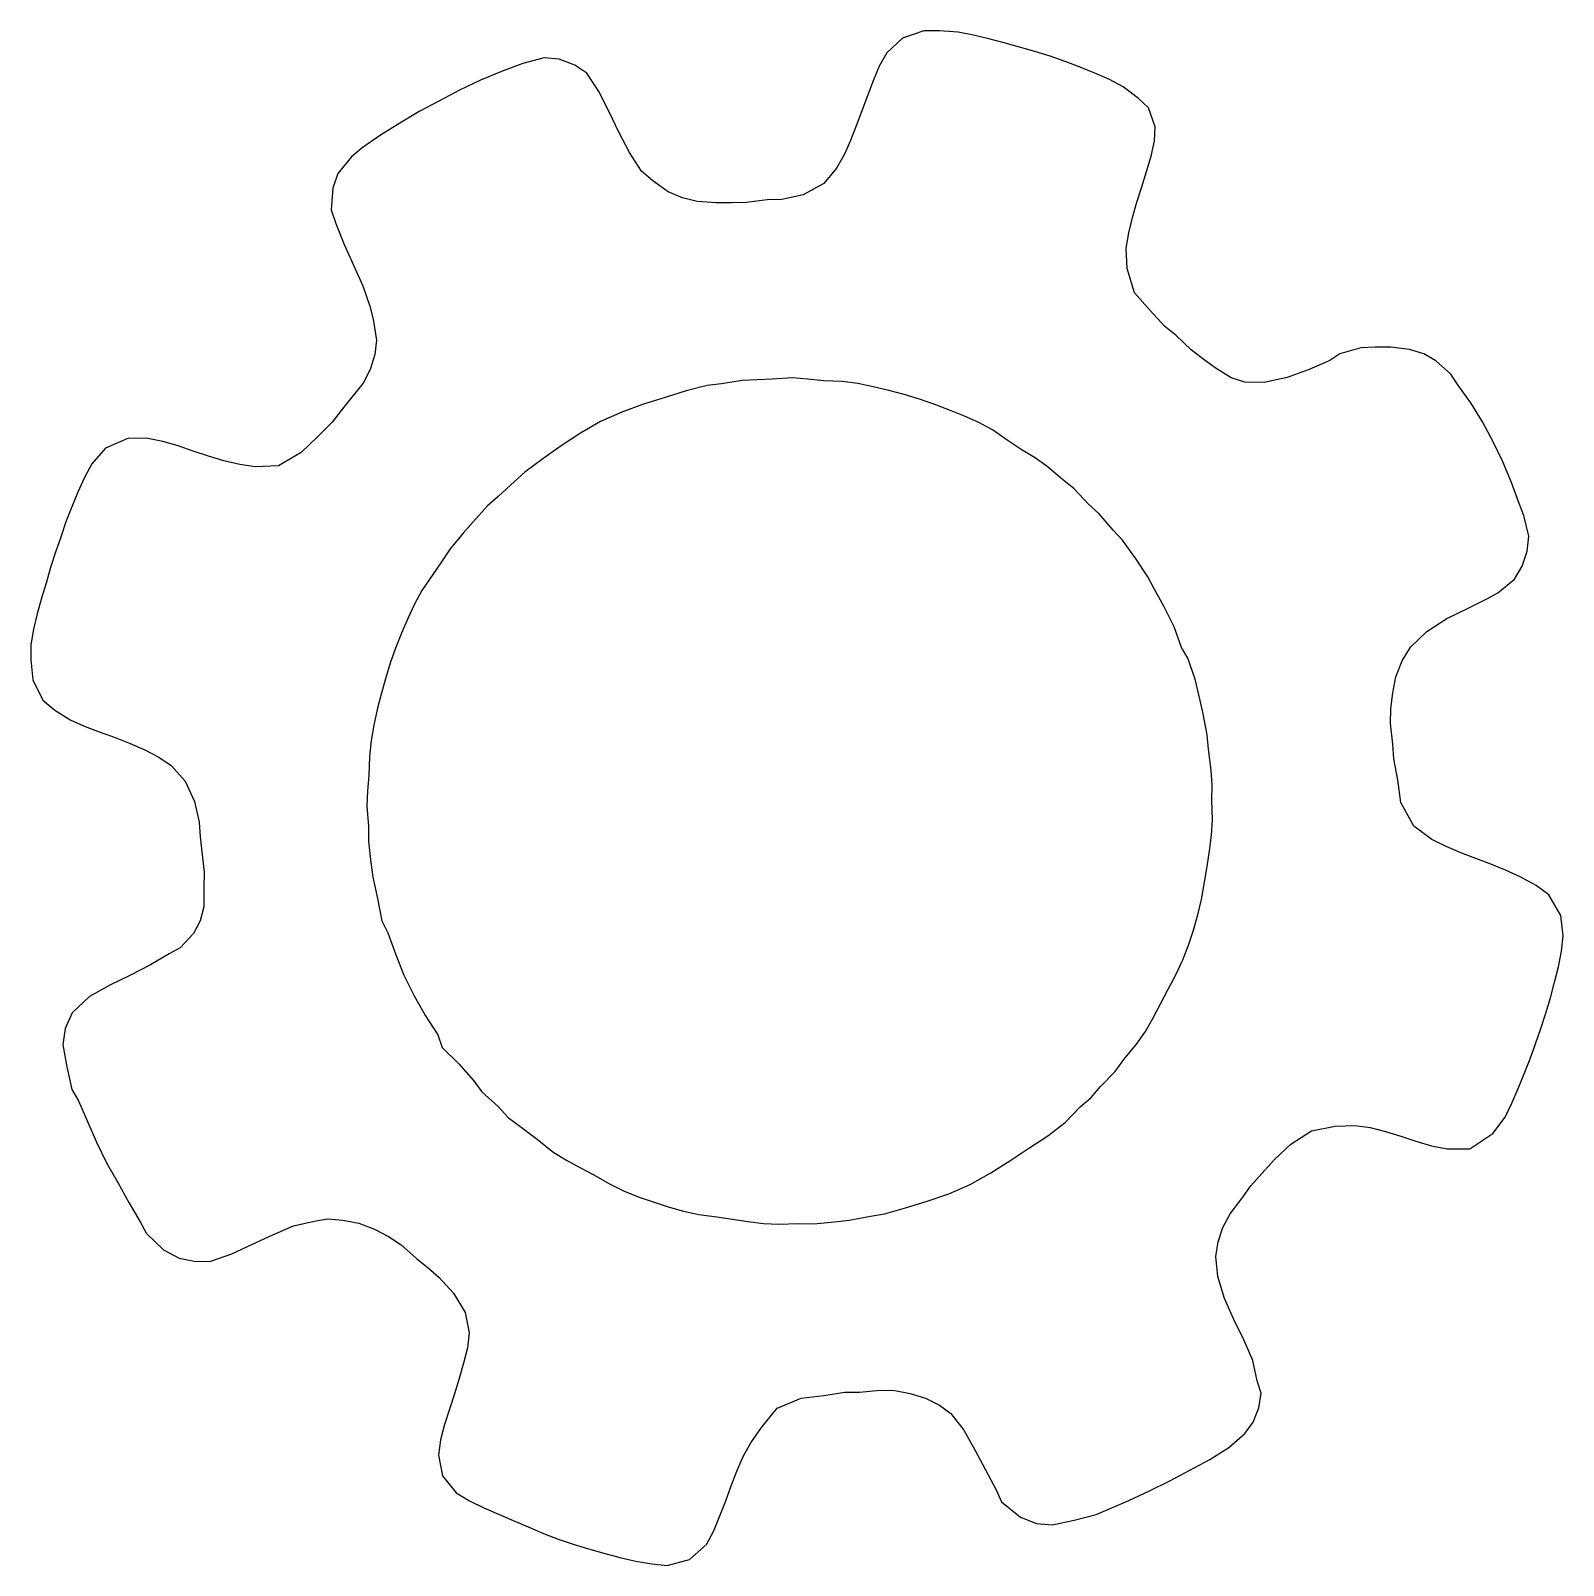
# Model space of a CAD drawing. Extents: x 76 to 184, y 66 to 174.
import ezdxf

# ---------------------------------------------------------------- set-up
doc = ezdxf.new("R2010")
doc.units = 0
doc.layers.get('0').update_dxf_attribs({"linetype": 'CONTINUOUS'})

msp = doc.modelspace()

# ---------------------------------------------------------------- linework, layer by layer
for points in [[(112.36, 68.44), (113.39, 68.04), (114.44, 67.69), (115.51, 67.36), (116.58, 67.05), (117.71, 66.75), (118.82, 66.49), (119.94, 66.3), (121.03, 66.2), (122.59, 66.61), (123.77, 67.65), (124.28, 68.63), (124.71, 69.66), (125.12, 70.71), (125.51, 71.76), (125.91, 72.8), (126.34, 73.82), (126.87, 74.77), (127.62, 75.86), (128.72, 77.2), (130.41, 77.92), (132, 78.09), (133.46, 78.32), (134.5, 78.34), (135.93, 78.48), (136.98, 78.44), (138.05, 78.24), (139.12, 77.9), (140.11, 77.43), (140.89, 76.83), (141.81, 75.67), (142.58, 74.3), (143.31, 72.89), (144.07, 71.5), (144.44, 70.65), (145.77, 69.57), (146.9, 69.14), (148.01, 69.03), (149.53, 69.37), (151.08, 69.76), (151.9, 70.12), (153.36, 70.74), (154.8, 71.42), (156.23, 72.11), (157.64, 72.86), (159.03, 73.62), (160.37, 74.45), (161.49, 75.43), (162.07, 76.22), (162.47, 77.24), (162.63, 78.27), (162.35, 79.13), (162.05, 80.55), (161.43, 81.99), (160.71, 83.41), (160.07, 84.89), (159.6, 86.42), (159.47, 87.83), (159.62, 88.85), (159.96, 89.87), (160.46, 90.81), (161.28, 91.9), (161.9, 92.77), (162.88, 93.87), (163.58, 94.62), (164.72, 95.69), (166.17, 96.64), (167.83, 96.96), (169.23, 97.01), (170.28, 96.86), (171.35, 96.59), (172.41, 96.25), (173.48, 95.9), (174.57, 95.59), (175.67, 95.37), (177.25, 95.37), (178.86, 96.44), (179.72, 97.58), (180.2, 98.57), (180.64, 99.59), (181.06, 100.63), (181.47, 101.68), (181.86, 102.73), (182.23, 103.8), (182.58, 104.87), (182.9, 105.95), (183.19, 107.04), (183.46, 108.12), (183.68, 109.21), (183.8, 110.28), (183.63, 111.72), (182.8, 113.16), (181.89, 113.81), (180.77, 114.42), (179.76, 114.88), (178.73, 115.3), (177.68, 115.71), (176.63, 116.11), (175.6, 116.54), (174.6, 117.04), (173.34, 117.96), (172.42, 119.62), (172.2, 121.21), (171.92, 122.68), (171.87, 123.71), (171.69, 125.15), (171.73, 126.21), (171.86, 127.3), (172.08, 128.43), (172.52, 129.55), (173.1, 130.5), (174.25, 131.6), (175.64, 132.52), (177.1, 133.21), (178.49, 133.91), (179.21, 134.32), (180.38, 135.28), (180.93, 136.17), (181.28, 137.23), (181.39, 138.27), (181.03, 139.74), (180.72, 140.57), (180.18, 142.03), (179.57, 143.49), (178.89, 144.89), (178.13, 146.29), (177.33, 147.62), (176.41, 148.88), (175.93, 149.63), (174.88, 150.55), (174.04, 151.04), (173.02, 151.36), (171.73, 151.52), (170.62, 151.52), (169.61, 151.47), (168.14, 151.05), (167.44, 150.58), (166, 149.95), (164.46, 149.4), (162.84, 149.05), (161.5, 149.07), (160.54, 149.36), (159.42, 150.06), (158.55, 150.69), (157.72, 151.34), (156.67, 152.33), (155.87, 152.99), (154.85, 154.08), (153.77, 155.32), (153.25, 157.03), (153.18, 158.45), (153.36, 159.52), (153.62, 160.61), (153.93, 161.68), (154.27, 162.75), (154.61, 163.82), (154.93, 164.9), (155.16, 165.98), (155.2, 166.95), (154.74, 168.27), (154.05, 168.94), (152.97, 169.76), (152.01, 170.26), (150.99, 170.7), (149.95, 171.13), (148.91, 171.52), (147.85, 171.89), (146.78, 172.22), (145.7, 172.54), (144.63, 172.84), (143.55, 173.12), (142.47, 173.38), (141.4, 173.57), (140.09, 173.68), (139.01, 173.67), (137.5, 173.15), (136.4, 172.14), (135.88, 171.21), (135.44, 170.18), (135.05, 169.13), (134.66, 168.08), (134.26, 167.03), (133.86, 165.99), (133.43, 164.98), (132.89, 164.05), (131.99, 162.99), (130.54, 162.19), (129.06, 161.87), (128.02, 161.83), (126.58, 161.65), (125.53, 161.63), (124.46, 161.63), (123.11, 161.71), (122.09, 161.97), (121.1, 162.39), (120.01, 163.16), (119.22, 163.84), (118.37, 165.16), (117.64, 166.57), (116.96, 168.01), (116.24, 169.42), (115.38, 170.7), (114.55, 171.28), (113.46, 171.69), (112.4, 171.79), (110.9, 171.38), (109.42, 170.82), (107.93, 170.22), (106.48, 169.52), (105.06, 168.77), (103.65, 168.03), (102.28, 167.21), (100.94, 166.36), (99.65, 165.47), (98.9, 164.84), (97.95, 163.67), (97.6, 162.66), (97.49, 161.14), (97.8, 160.18), (98.39, 158.7), (99.04, 157.25), (99.69, 155.82), (100.19, 154.39), (100.42, 153.47), (100.66, 152.01), (100.54, 151), (100.22, 149.96), (99.73, 149), (98.83, 147.91), (98.19, 147.08), (97.54, 146.26), (96.5, 145.22), (95.38, 144.14), (93.8, 143.2), (92.18, 143.14), (91.08, 143.31), (89.97, 143.56), (88.88, 143.88), (87.81, 144.24), (86.75, 144.6), (85.69, 144.92), (84.63, 145.13), (83.28, 145.15), (81.67, 144.44), (80.71, 143.34), (80.19, 142.39), (79.72, 141.37), (79.3, 140.34), (78.9, 139.28), (78.53, 138.22), (78.17, 137.16), (77.82, 136.08), (77.5, 135), (77.19, 133.93), (76.89, 132.85), (76.63, 131.76), (76.44, 130.68), (76.43, 129.62), (76.57, 128.21), (77.28, 126.79), (78.11, 126.1), (79.23, 125.39), (80.24, 124.95), (81.29, 124.56), (82.34, 124.17), (83.4, 123.76), (84.42, 123.31), (85.4, 122.8), (86.28, 122.21), (87.24, 121.13), (87.9, 119.7), (88.23, 118.25), (88.31, 117.23), (88.47, 115.76), (88.57, 114.74), (88.56, 113.68), (88.55, 112.33), (88.3, 111.33), (87.83, 110.45), (86.89, 109.44), (86.14, 109.04), (84.81, 108.25), (83.41, 107.53), (81.98, 106.83), (80.54, 106.05), (79.34, 104.89), (78.85, 103.8), (78.69, 102.66), (78.95, 101.11), (79.3, 99.52), (79.77, 98.74), (80.4, 97.29), (81.04, 95.83), (81.74, 94.39), (82.53, 93.01), (83.3, 91.62), (84.09, 90.25), (84.54, 89.45), (85.72, 88.3), (86.84, 87.72), (88, 87.48), (89.04, 87.5), (90.52, 88.03), (91.97, 88.69), (93.4, 89.36), (94.84, 89.97), (96.28, 90.3), (97.23, 90.46), (98.3, 90.38), (99.41, 90.16), (100.51, 89.75), (101.5, 89.23), (102.39, 88.64), (103.46, 87.68), (104.28, 87.03), (105.05, 86.35), (106.05, 85.27), (106.86, 83.91), (107.15, 82.48), (107.02, 81.44), (106.75, 80.36), (106.44, 79.28), (106.11, 78.21), (105.77, 77.14), (105.43, 76.07), (105.14, 74.99), (104.99, 73.92), (105.28, 72.47), (106.24, 71.28), (107.17, 70.73), (108.17, 70.24), (109.2, 69.79), (110.24, 69.34), (111.28, 68.89), (112.36, 68.44)], [(116.97, 92.93), (117.97, 92.44), (118.99, 92.02), (120.03, 91.65), (121.09, 91.31), (122.16, 91.01), (123.24, 90.77), (124.49, 90.6), (125.59, 90.45), (126.68, 90.29), (127.77, 90.14), (128.84, 90.09), (130.23, 90.14), (131.29, 90.13), (132.75, 90.27), (133.77, 90.38), (135.27, 90.66), (136.24, 90.82), (137.72, 91.24), (139.24, 91.71), (140.76, 92.23), (142.25, 92.88), (143.69, 93.68), (145.03, 94.54), (146.36, 95.41), (147.68, 96.29), (148.9, 97.22), (149.95, 98.31), (150.71, 98.95), (151.38, 99.73), (152.4, 100.78), (153.02, 101.63), (153.9, 102.71), (154.53, 103.58), (155.06, 104.54), (155.58, 105.52), (156.1, 106.51), (156.68, 107.6), (157.14, 108.61), (157.54, 109.64), (157.89, 110.69), (158.2, 111.75), (158.46, 112.83), (158.67, 114.04), (158.85, 115.15), (159.01, 116.25), (159.16, 117.34), (159.22, 118.42), (159.18, 119.8), (159.2, 120.87), (159.13, 121.9), (158.95, 123.36), (158.84, 124.36), (158.56, 125.84), (158.35, 126.78), (158.02, 128.27), (157.49, 129.73), (157.05, 130.49), (156.54, 131.94), (155.85, 133.34), (155.08, 134.68), (154.69, 135.43), (153.82, 136.74), (152.91, 137.99), (152.27, 138.69), (151.29, 139.85), (150.54, 140.53), (149.52, 141.61), (148.71, 142.25), (147.63, 143.19), (146.76, 143.8), (145.83, 144.36), (144.91, 144.96), (143.82, 145.72), (142.85, 146.24), (141.84, 146.69), (140.81, 147.11), (139.76, 147.51), (138.7, 147.87), (137.62, 148.2), (136.54, 148.49), (135.45, 148.75), (134.37, 148.98), (133.29, 149.11), (131.97, 149.17), (130.87, 149.28), (129.8, 149.36), (128.38, 149.27), (127.32, 149.23), (126.28, 149.18), (124.82, 148.95), (123.83, 148.84), (122.36, 148.47), (120.87, 148), (119.36, 147.52), (117.85, 146.96), (116.34, 146.32), (114.95, 145.49), (113.6, 144.61), (112.3, 143.69), (111.05, 142.76), (110.32, 142.1), (109.19, 141.07), (108.42, 140.41), (107.42, 139.29), (106.73, 138.5), (105.81, 137.39), (105.22, 136.49), (104.6, 135.59), (103.83, 134.48), (103.32, 133.52), (102.84, 132.51), (102.4, 131.49), (101.99, 130.44), (101.62, 129.38), (101.28, 128.3), (100.97, 127.21), (100.7, 126.13), (100.46, 125.04), (100.27, 123.96), (100.17, 122.86), (100.12, 121.53), (100.02, 120.44), (99.97, 119.37), (100.09, 117.95), (100.1, 116.89), (100.26, 115.42), (100.4, 114.41), (100.73, 112.9), (101.02, 111.34), (101.44, 110.5), (101.99, 109.02), (102.57, 107.53), (103.29, 106.09), (104.09, 104.69), (104.94, 103.36), (105.26, 102.47), (106.43, 101.33), (107.44, 100.16), (108.04, 99.36), (109.19, 98.34), (109.88, 97.56), (111.06, 96.68), (111.92, 96.04), (113.01, 95.17), (113.93, 94.6), (114.9, 94.07), (115.88, 93.54), (116.97, 92.93)]]:
    msp.add_lwpolyline(points)

doc.saveas('drawing.dxf')
